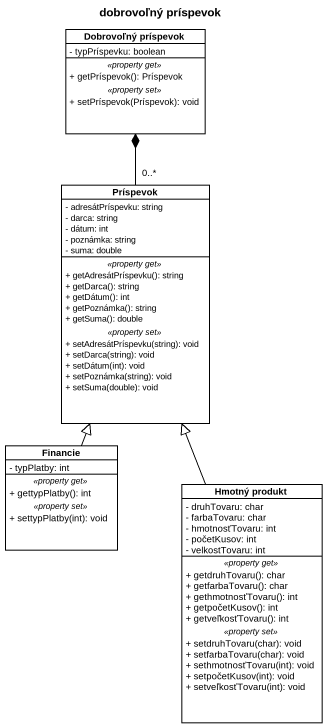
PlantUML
@startuml
title dobrovoľný príspevok
hide circle
hide empty members
skinparam classAttributeIconSize 0
class "Dobrovoľný príspevok" as Dobrovoľný_príspevok {
  - typPríspevku: boolean
  .. <<property get>> ..
  + getPríspevok(): Príspevok
  .. <<property set>> ..
  + setPríspevok(Príspevok): void
}
class Príspevok {
  - adresátPríspevku: string
  - darca: string
  - dátum: int
  - poznámka: string
  - suma: double
  .. <<property get>> ..
  + getAdresátPríspevku(): string
  + getDarca(): string
  + getDátum(): int
  + getPoznámka(): string
  + getSuma(): double
  .. <<property set>> ..
  + setAdresátPríspevku(string): void
  + setDarca(string): void
  + setDátum(int): void
  + setPoznámka(string): void
  + setSuma(double): void
}
class Financie {
  - typPlatby: int
  .. <<property get>> ..
  + gettypPlatby(): int
  .. <<property set>> ..
  + settypPlatby(int): void
}
class "Hmotný produkt" as Hmotný_produkt {
  - druhTovaru: char
  - farbaTovaru: char
  - hmotnosťTovaru: int
  - početKusov: int
  - velkostTovaru: int
  .. <<property get>> ..
  + getdruhTovaru(): char
  + getfarbaTovaru(): char
  + gethmotnosťTovaru(): int
  + getpočetKusov(): int
  + getveľkosťTovaru(): int
  .. <<property set>> ..
  + setdruhTovaru(char): void
  + setfarbaTovaru(char): void
  + sethmotnosťTovaru(int): void
  + setpočetKusov(int): void
  + setveľkosťTovaru(int): void
}
Príspevok "0..*" -up-* Dobrovoľný_príspevok
Financie -up-|> Príspevok
Hmotný_produkt -up-|> Príspevok
@enduml
